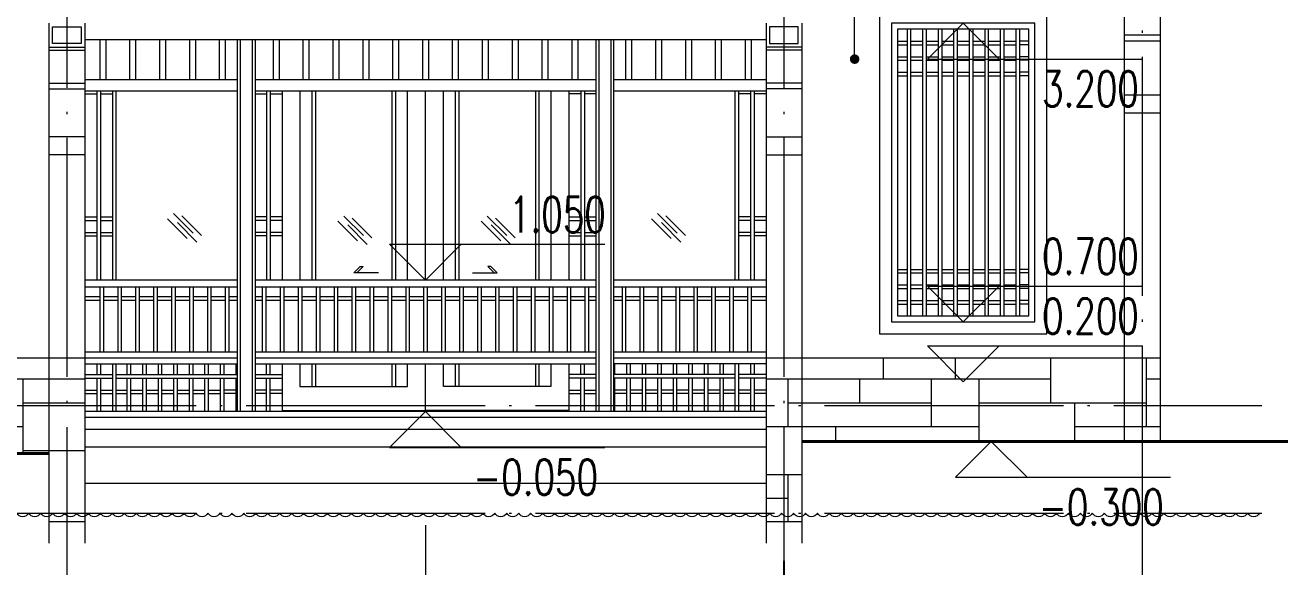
# Model space of a CAD drawing. Extents: x 577108 to 1042908, y 41950 to 81950.
# Drawn here: x 747723 to 758223, y 48945 to 53480 of the extents above; entities that cross this region are included whole.
import ezdxf

# ---------------------------------------------------------------- set-up
doc = ezdxf.new("R2010")
doc.units = 0
doc.header["$LTSCALE"] = 1000
doc.header["$MEASUREMENT"] = 0
doc.linetypes.add('DOTE', pattern=[2.42, 2, -0.2, 0.02, -0.2])
doc.layers.get('0').update_dxf_attribs({"linetype": 'CONTINUOUS', "lineweight": 13})
doc.layers.get('Defpoints').update_dxf_attribs({"linetype": 'CONTINUOUS', "lineweight": 5})
for name, color, linetype, lineweight in [('AXIS', 3, 'CONTINUOUS', 15), ('DIM_ELEV', 3, 'CONTINUOUS', 15), ('DIM_LEAD', 3, 'CONTINUOUS', 15), ('DOOR', 2, 'CONTINUOUS', 5), ('DOTE', 1, 'DOTE', 0), ('LM-1', 7, 'CONTINUOUS', 18), ('LM-2', 8, 'CONTINUOUS', 18), ('LM-L', 7, 'CONTINUOUS', 15), ('LM-S', 8, 'CONTINUOUS', 5), ('PUB_HATCH', 8, 'CONTINUOUS', 5), ('PUB_TEXT', 7, 'CONTINUOUS', 20), ('wall', 2, 'CONTINUOUS', 40), ('WINDOW', 5, 'CONTINUOUS', 15)]:
    doc.layers.add(name, color=color, linetype=linetype, lineweight=lineweight)
doc.styles.add('_TCH_DIM', font='SIMPLEX', dxfattribs={"bigfont": 'GBCBIG'})
doc.styles.add('DIM_FONT', font='SIMPLEX.shx', dxfattribs={"width": 0.8, "bigfont": 'hztxt.shx'})
doc.dimstyles.new('DIMN', dxfattribs={"dimtxt": 300, "dimasz": 100, "dimexe": 250, "dimexo": 300, "dimgap": 150, "dimtad": 1, "dimdec": 0, "dimzin": 0, "dimdsep": 46, "dimtxsty": 'DIM_FONT', "dimblk": 'ARCHTICK', "dimcen": 0.09, "dimclrt": 7, "dimazin": 2, "dimtfac": 1, "dimtdec": 0, "dimtix": 1, "dimtmove": 2, "dimatfit": 3, "dimldrblk": 'ARCHTICK', "dimfxl": 0, "dimtolj": 1, "dimtzin": 0, "dimarcsym": 0})
pattern_1 = [(0, (-460295.2, -410683), (9e-13, 4000), [3000, -1000]), (0, (-460295.2, -410483), (9e-13, 4000), [-1200, 1200, -600, 1000]), (0, (-460295.2, -410283), (9e-13, 4000), [-1800, 2200]), (0, (-460295.2, -410083), (9e-13, 4000), [1800, -2200]), (0, (-460295.2, -409883), (9e-13, 4000), [-800, 3200]), (0, (-460295.2, -409683), (9e-13, 4000), [1400, -1000, 1200, -400]), (0, (-458895.2, -409483), (9e-13, 4000), [3200, -800]), (0, (-460495.2, -409283), (9e-13, 4000), [2200, -1800]), (0, (-461095.2, -409083), (9e-13, 4000), [1800, -2200]), (0, (-460295.2, -408883), (9e-13, 4000), [3200, -800]), (0, (-460295.2, -408683), (9e-13, 4000), [-1600, 1000, -600, 800]), (0, (-458295.2, -408483), (9e-13, 4000), [2400, -1600]), (0, (-459895.2, -408283), (9e-13, 4000), [1600, -800, 600, -1000]), (0, (-459095.2, -408083), (9e-13, 4000), [1600, -600, 1000, -800]), (0, (-457495.2, -407883), (9e-13, 4000), [2400, -1600]), (0, (-459095.2, -407683), (9e-13, 4000), [1600, -2400]), (0, (-458295.2, -407483), (9e-13, 4000), [1800, -2200]), (0, (-458295.2, -407283), (9e-13, 4000), [-1200, 2800]), (0, (-459495.2, -407083), (9e-13, 4000), [1200, -2800]), (0, (-458295.2, -406883), (9e-13, 4000), [2800, -1200]), (90, (-460295.2, -409083), (-4000, 1e-12), [600, -1600, 1400, -400]), (90, (-459895.2, -408883), (-4000, 1e-12), [1000, -600, 400, -2000]), (90, (-459695.2, -409683), (-4000, 1e-12), [400, -3600]), (90, (-459495.2, -410083), (-4000, 1e-12), [400, -2400, 600, -600]), (90, (-459295.2, -409283), (-4000, 1e-12), [400, -3600]), (90, (-459095.2, -410683), (-4000, 1e-12), [600, -1800, 1000, -600]), (90, (-458895.2, -409883), (-4000, 1e-12), [600, -3400]), (90, (-458695.2, -408883), (-4000, 1e-12), [600, -200, 400, -2800]), (90, (-458495.2, -410483), (-4000, 1e-12), [600, -3400]), (90, (-458295.2, -409483), (-4000, 1e-12), [600, -200, 600, -400, 1000, -1200]), (90, (-457895.2, -409483), (-4000, 1e-12), [-2800, 400, -400, 400]), (90, (-457695.2, -408883), (-4000, 1e-12), [400, -3600]), (90, (-457495.2, -410283), (-4000, 1e-12), [400, -1400, 1000, -1200]), (90, (-457295.2, -409683), (-4000, 1e-12), [200, -2600, 600, -600]), (90, (-457095.2, -409483), (-4000, 1e-12), [1000, -1000, 600, -1400]), (90, (-456895.2, -408483), (-4000, 1e-12), [600, -1000, 400, -2000]), (90, (-456695.2, -409883), (-4000, 1e-12), [400, -3600]), (90, (-456495.2, -409483), (-4000, 1e-12), [400, -1200, 600, -1800])]

# ---------------------------------------------------------------- blocks, each defined once
blk = doc.blocks.new('M1')
at = {"layer": 'DOOR', "color": 8}
for p, q in [((-0.15, -0.1), (0.014, 0.064)), ((-0.112, -0.156), (0.052, 0.008)), ((-0.081, -0.081), (0.084, 0.083)), ((-0.03, -0.125), (0.134, 0.039))]:
    blk.add_line(p, q, dxfattribs=at)
blk = doc.blocks.new('_ArchTick')
at = {"color": 0, "linetype": 'ByBlock', "const_width": 0.4}
blk.add_lwpolyline([(-0.5, -0.5), (0.5, 0.5)], dxfattribs=at)
blk = doc.blocks.new('*D43')
at = {"layer": 'AXIS', "color": 0, "lineweight": -2, "transparency": 16777216}
for p, q in [((723573, 48995), (723573, 46245)), ((754073, 48995), (754073, 46245)), ((723573, 46495), (754073, 46495))]:
    blk.add_line(p, q, dxfattribs=at)
at = {"layer": 'Defpoints', "color": 0, "transparency": 16777216}
for p in [(723573, 49295), (754073, 49295), (754073, 46495)]:
    blk.add_point(p, dxfattribs=at)
at = {"layer": 'AXIS', "color": 0, "lineweight": -2, "transparency": 16777216, "xscale": 100, "yscale": 100, "zscale": 100, "rotation": 180}
blk.add_blockref('_ArchTick', (723573, 46495), dxfattribs=at)
at = {"layer": 'AXIS', "color": 0, "lineweight": -2, "transparency": 16777216, "xscale": 100, "yscale": 100, "zscale": 100}
blk.add_blockref('_ArchTick', (754073, 46495), dxfattribs=at)
at = {"layer": 'AXIS', "color": 7, "transparency": 16777216, "insert": (738823, 46795), "char_height": 300, "attachment_point": 5, "style": 'DIM_FONT'}
blk.add_mtext('\\A1;30500', dxfattribs=at)

msp = doc.modelspace()

# ---------------------------------------------------------------- hatches: boundary and pattern name
at = {"layer": 'LM-S'}
h = msp.add_hatch(dxfattribs=at)
h.set_pattern_fill('文化石01', color=256, scale=500, style=0)
h.set_pattern_definition(pattern_1)
h.paths.add_polyline_path([(747923.0894, 49895.1748), (747923.0894, 50695.1748), (745003.7352, 50695.1748), (745003.7352, 50302.4141, -1), (745003.7352, 50262.4141, -1), (745003.7352, 50302.4141), (745003.7352, 50695.1748), (744223.0894, 50695.1748), (744223.0894, 49895.1748)])
h = msp.add_hatch(dxfattribs=at)
h.set_pattern_fill('文化石01', color=256, scale=500, style=0)
h.set_pattern_definition(pattern_1)
h.paths.add_polyline_path([(748223.0894, 50695.1748), (747923.0894, 50695.1748), (747923.0894, 49321.8415), (748223.0894, 49321.8415)])
h = msp.add_hatch(dxfattribs=at)
h.set_pattern_fill('文化石01', color=256, scale=500, style=0)
h.set_pattern_definition(pattern_1)
h.paths.add_polyline_path([(753923.0894, 49321.8415), (754223.0894, 49321.8415), (754223.0894, 50695.1748), (753923.0894, 50695.1748)])
h.paths.add_polyline_path([(756923.0894, 49995.1748), (756923.0894, 50695.1748), (754223.0894, 50695.1748), (754223.0894, 49995.1748)])
h.paths.add_polyline_path([(756923.0894, 49995.1748), (757223.0894, 49995.1748), (757223.0894, 50695.1748), (756923.0894, 50695.1748)])

# ---------------------------------------------------------------- linework, layer by layer
for p, q in [((747923.0894, 53495.1748), (747923.0894, 49145.1748)), ((748223.0894, 53495.1748), (748223.0894, 49145.1748)), ((753923.0894, 53495.1748), (753923.0894, 49145.1748)), ((754223.0894, 53495.1748), (754223.0894, 49145.1748)), ((753923.0894, 53357.8721), (748223.0894, 53357.8721)), ((749498.0894, 53357.8721), (749498.0894, 50245.1748)), ((749523.0894, 53357.8721), (749523.0894, 50245.1748)), ((749623.0894, 53357.8721), (749623.0894, 50245.1748)), ((749648.0894, 53357.8721), (749648.0894, 50245.1748)), ((752498.0894, 53357.8721), (752498.0894, 50245.1748)), ((752523.0894, 53357.8721), (752523.0894, 50245.1748)), ((752623.0894, 53357.8721), (752623.0894, 50245.1748)), ((752648.0894, 53357.8721), (752648.0894, 50245.1748)), ((748223.0894, 50745.1748), (749498.0894, 50745.1748)), ((749648.0894, 50745.1748), (752498.0894, 50745.1748)), ((752648.0894, 50745.1748), (753923.0894, 50745.1748)), ((743923.0894, 50695.1748), (748223.0894, 50695.1748)), ((748223.0894, 50695.1748), (749498.0894, 50695.1748)), ((748223.0894, 50645.1748), (749498.0894, 50645.1748)), ((749648.0894, 50695.1748), (752498.0894, 50695.1748)), ((749648.0894, 50645.1748), (752498.0894, 50645.1748)), ((752648.0894, 50695.1748), (753923.0894, 50695.1748)), ((753923.0894, 50645.1748), (752648.0894, 50645.1748)), ((753923.0894, 50695.1748), (757223.0894, 50695.1748)), ((753923.0894, 50245.1748), (748223.0894, 50245.1748)), ((753923.0894, 50195.1748), (748223.0894, 50195.1748)), ((748223.0894, 49645.1748), (753923.0894, 49645.1748))]:
    msp.add_line(p, q)
at = {"color": 1}
for points in [[(750679.1894, 51407.4742), (750473.0894, 51407.4742), (750526.1224, 51460.5072), (750551.1224, 51460.5072), (750498.0894, 51407.4742)], [(751466.9893, 51407.4742), (751673.0894, 51407.4742), (751620.0563, 51460.5072), (751595.0563, 51460.5072), (751648.0894, 51407.4742)]]:
    msp.add_lwpolyline(points, dxfattribs=at)
for points in [[(753923.0894, 50095.1748), (748223.0894, 50095.1748)], [(748223.0894, 49950.1748), (753923.0894, 49950.1748)]]:
    msp.add_lwpolyline(points)
at = {"layer": 'AXIS'}
for p, q in [((751073.0894, 49295.1748), (751073.0894, 45795.1748)), ((754073.0894, 49295.1748), (754073.0894, 45795.1748))]:
    msp.add_line(p, q, dxfattribs=at)
at = {"layer": 'DIM_ELEV'}
for p, q in [((755573.0894, 53495.1748), (755273.0894, 53195.1748)), ((755573.0894, 53495.1748), (755873.0894, 53195.1748)), ((755273.0894, 53195.1748), (757073.0894, 53195.1748)), ((751073.0894, 51345.1748), (750773.0894, 51645.1748)), ((750773.0894, 51645.1748), (752573.0894, 51645.1748)), ((751073.0894, 51345.1748), (751373.0894, 51645.1748)), ((755573.0894, 50995.1748), (755273.0894, 51295.1748)), ((755273.0894, 51295.1748), (757073.0894, 51295.1748)), ((755573.0894, 50995.1748), (755873.0894, 51295.1748)), ((755573.0894, 50495.1748), (755273.0894, 50795.1748)), ((755273.0894, 50795.1748), (757073.0894, 50795.1748)), ((755573.0894, 50495.1748), (755873.0894, 50795.1748)), ((751073.0894, 50245.1748), (750773.0894, 49945.1748)), ((751073.0894, 50245.1748), (751373.0894, 49945.1748)), ((755807.2425, 49995.1748), (755507.2425, 49695.1748)), ((755807.2425, 49995.1748), (756107.2425, 49695.1748)), ((750773.0894, 49945.1748), (752573.0894, 49945.1748)), ((755507.2425, 49695.1748), (757307.2425, 49695.1748))]:
    msp.add_line(p, q, dxfattribs=at)
at = {"layer": 'DIM_LEAD'}
msp.add_line((754664.6851, 53195.028), (754664.6851, 59563.0589), dxfattribs=at)
at = {"layer": 'DIM_LEAD', "const_width": 40}
msp.add_lwpolyline([(754664.6851, 53175.028, 1), (754664.6851, 53215.028, 1)], format="xyb", close=True, dxfattribs=at)
at = {"layer": 'DOTE'}
for p, q in [((748073.0894, 59795.1748), (748073.0894, 48795.1748)), ((754073.0894, 59795.1748), (754073.0894, 48795.1748)), ((757073.0894, 48795.1748), (757073.0894, 59795.1748)), ((722953.4475, 50295.1748), (758073.0894, 50295.1748)), ((722953.4475, 49395.1748), (758073.0894, 49395.1748))]:
    msp.add_line(p, q, dxfattribs=at)
at = {"layer": 'LM-1'}
for p, q in [((748223.0894, 49321.8415), (747923.0894, 49321.8415)), ((754223.0894, 49321.8415), (753923.0894, 49321.8415))]:
    msp.add_line(p, q, dxfattribs=at)
for points in [[(756273.0894, 53595.1748), (754873.0894, 53595.1748), (754873.0894, 50895.1748), (756273.0894, 50895.1748)], [(756173.0894, 53495.1748), (754973.0894, 53495.1748), (754973.0894, 50995.1748), (756173.0894, 50995.1748)], [(756123.0894, 53445.1748), (755023.0894, 53445.1748), (755023.0894, 51045.1748), (756123.0894, 51045.1748)]]:
    msp.add_lwpolyline(points, close=True, dxfattribs=at)
at = {"layer": 'LM-2', "color": 8}
for p, q in [((755103.0894, 53445.1748), (755103.0894, 51045.1748)), ((755133.0894, 53445.1748), (755133.0894, 51045.1748)), ((755233.0894, 53445.1748), (755233.0894, 51045.1748)), ((755263.0894, 53445.1748), (755263.0894, 51045.1748)), ((755363.0894, 53445.1748), (755363.0894, 51045.1748)), ((755393.0894, 53445.1748), (755393.0894, 51045.1748)), ((755493.0894, 53445.1748), (755493.0894, 51045.1748)), ((755523.0894, 53445.1748), (755523.0894, 51045.1748)), ((755623.0894, 53445.1748), (755623.0894, 51045.1748)), ((755653.0894, 53445.1748), (755653.0894, 51045.1748)), ((755753.0894, 53445.1748), (755753.0894, 51045.1748)), ((755783.0894, 53445.1748), (755783.0894, 51045.1748)), ((755883.0894, 53445.1748), (755883.0894, 51045.1748)), ((755913.0894, 53445.1748), (755913.0894, 51045.1748)), ((756013.0894, 53445.1748), (756013.0894, 51045.1748)), ((756043.0894, 53445.1748), (756043.0894, 51045.1748)), ((755023.0894, 53345.1748), (755103.0894, 53345.1748)), ((755133.0894, 53345.1748), (755233.0894, 53345.1748)), ((755263.0894, 53345.1748), (755363.0894, 53345.1748)), ((755393.0894, 53345.1748), (755493.0894, 53345.1748)), ((755523.0894, 53345.1748), (755623.0894, 53345.1748)), ((755653.0894, 53345.1748), (755753.0894, 53345.1748)), ((755783.0894, 53345.1748), (755883.0894, 53345.1748)), ((755913.0894, 53345.1748), (756013.0894, 53345.1748)), ((756123.0894, 53345.1748), (756043.0894, 53345.1748)), ((755023.0894, 53315.1748), (755103.0894, 53315.1748)), ((755133.0894, 53315.1748), (755233.0894, 53315.1748)), ((755263.0894, 53315.1748), (755363.0894, 53315.1748)), ((755393.0894, 53315.1748), (755493.0894, 53315.1748)), ((755523.0894, 53315.1748), (755623.0894, 53315.1748)), ((755653.0894, 53315.1748), (755753.0894, 53315.1748)), ((755783.0894, 53315.1748), (755883.0894, 53315.1748)), ((755913.0894, 53315.1748), (756013.0894, 53315.1748)), ((756123.0894, 53315.1748), (756043.0894, 53315.1748)), ((755023.0894, 53215.1748), (755103.0894, 53215.1748)), ((755023.0894, 53185.1748), (755103.0894, 53185.1748)), ((755133.0894, 53215.1748), (755233.0894, 53215.1748)), ((755133.0894, 53185.1748), (755233.0894, 53185.1748)), ((755263.0894, 53215.1748), (755363.0894, 53215.1748)), ((755263.0894, 53185.1748), (755363.0894, 53185.1748)), ((755393.0894, 53215.1748), (755493.0894, 53215.1748)), ((755393.0894, 53185.1748), (755493.0894, 53185.1748)), ((755523.0894, 53215.1748), (755623.0894, 53215.1748)), ((755523.0894, 53185.1748), (755623.0894, 53185.1748)), ((755653.0894, 53215.1748), (755753.0894, 53215.1748)), ((755653.0894, 53185.1748), (755753.0894, 53185.1748)), ((755783.0894, 53215.1748), (755883.0894, 53215.1748)), ((755783.0894, 53185.1748), (755883.0894, 53185.1748)), ((755913.0894, 53215.1748), (756013.0894, 53215.1748)), ((755913.0894, 53185.1748), (756013.0894, 53185.1748)), ((756123.0894, 53215.1748), (756043.0894, 53215.1748)), ((756123.0894, 53185.1748), (756043.0894, 53185.1748)), ((755023.0894, 53085.1748), (755103.0894, 53085.1748)), ((755023.0894, 53055.1748), (755103.0894, 53055.1748)), ((755133.0894, 53085.1748), (755233.0894, 53085.1748)), ((755133.0894, 53055.1748), (755233.0894, 53055.1748)), ((755263.0894, 53085.1748), (755363.0894, 53085.1748)), ((755263.0894, 53055.1748), (755363.0894, 53055.1748)), ((755393.0894, 53085.1748), (755493.0894, 53085.1748)), ((755393.0894, 53055.1748), (755493.0894, 53055.1748)), ((755523.0894, 53085.1748), (755623.0894, 53085.1748)), ((755523.0894, 53055.1748), (755623.0894, 53055.1748)), ((755653.0894, 53085.1748), (755753.0894, 53085.1748)), ((755653.0894, 53055.1748), (755753.0894, 53055.1748)), ((755783.0894, 53085.1748), (755883.0894, 53085.1748)), ((755783.0894, 53055.1748), (755883.0894, 53055.1748)), ((755913.0894, 53085.1748), (756013.0894, 53085.1748)), ((755913.0894, 53055.1748), (756013.0894, 53055.1748)), ((756123.0894, 53085.1748), (756043.0894, 53085.1748)), ((756123.0894, 53055.1748), (756043.0894, 53055.1748)), ((755023.0894, 51435.1748), (755103.0894, 51435.1748)), ((755023.0894, 51405.1748), (755103.0894, 51405.1748)), ((755133.0894, 51435.1748), (755233.0894, 51435.1748)), ((755133.0894, 51405.1748), (755233.0894, 51405.1748)), ((755263.0894, 51435.1748), (755363.0894, 51435.1748)), ((755263.0894, 51405.1748), (755363.0894, 51405.1748)), ((755393.0894, 51435.1748), (755493.0894, 51435.1748)), ((755393.0894, 51405.1748), (755493.0894, 51405.1748)), ((755523.0894, 51435.1748), (755623.0894, 51435.1748)), ((755523.0894, 51405.1748), (755623.0894, 51405.1748)), ((755653.0894, 51435.1748), (755753.0894, 51435.1748)), ((755653.0894, 51405.1748), (755753.0894, 51405.1748)), ((755783.0894, 51435.1748), (755883.0894, 51435.1748)), ((755783.0894, 51405.1748), (755883.0894, 51405.1748)), ((755913.0894, 51435.1748), (756013.0894, 51435.1748)), ((755913.0894, 51405.1748), (756013.0894, 51405.1748)), ((756123.0894, 51435.1748), (756043.0894, 51435.1748)), ((756123.0894, 51405.1748), (756043.0894, 51405.1748)), ((755023.0894, 51305.1748), (755103.0894, 51305.1748)), ((755023.0894, 51275.1748), (755103.0894, 51275.1748)), ((755133.0894, 51305.1748), (755233.0894, 51305.1748)), ((755133.0894, 51275.1748), (755233.0894, 51275.1748)), ((755263.0894, 51305.1748), (755363.0894, 51305.1748)), ((755263.0894, 51275.1748), (755363.0894, 51275.1748)), ((755393.0894, 51305.1748), (755493.0894, 51305.1748)), ((755393.0894, 51275.1748), (755493.0894, 51275.1748)), ((755523.0894, 51305.1748), (755623.0894, 51305.1748)), ((755523.0894, 51275.1748), (755623.0894, 51275.1748)), ((755653.0894, 51305.1748), (755753.0894, 51305.1748)), ((755653.0894, 51275.1748), (755753.0894, 51275.1748)), ((755783.0894, 51305.1748), (755883.0894, 51305.1748)), ((755783.0894, 51275.1748), (755883.0894, 51275.1748)), ((755913.0894, 51305.1748), (756013.0894, 51305.1748)), ((755913.0894, 51275.1748), (756013.0894, 51275.1748)), ((756123.0894, 51305.1748), (756043.0894, 51305.1748)), ((756123.0894, 51275.1748), (756043.0894, 51275.1748)), ((755023.0894, 51175.1748), (755103.0894, 51175.1748)), ((755023.0894, 51145.1748), (755103.0894, 51145.1748)), ((755133.0894, 51175.1748), (755233.0894, 51175.1748)), ((755133.0894, 51145.1748), (755233.0894, 51145.1748)), ((755263.0894, 51175.1748), (755363.0894, 51175.1748)), ((755263.0894, 51145.1748), (755363.0894, 51145.1748)), ((755393.0894, 51175.1748), (755493.0894, 51175.1748)), ((755393.0894, 51145.1748), (755493.0894, 51145.1748)), ((755523.0894, 51175.1748), (755623.0894, 51175.1748)), ((755523.0894, 51145.1748), (755623.0894, 51145.1748)), ((755653.0894, 51175.1748), (755753.0894, 51175.1748)), ((755653.0894, 51145.1748), (755753.0894, 51145.1748)), ((755783.0894, 51175.1748), (755883.0894, 51175.1748)), ((755783.0894, 51145.1748), (755883.0894, 51145.1748)), ((755913.0894, 51175.1748), (756013.0894, 51175.1748)), ((755913.0894, 51145.1748), (756013.0894, 51145.1748)), ((756123.0894, 51175.1748), (756043.0894, 51175.1748)), ((756123.0894, 51145.1748), (756043.0894, 51145.1748))]:
    msp.add_line(p, q, dxfattribs=at)
at = {"layer": 'LM-L'}
for p, q in [((756923.0894, 49995.1748), (756923.0894, 53895.1748)), ((757223.0894, 49995.1748), (757223.0894, 53895.1748)), ((747923.0894, 53295.1748), (748223.0894, 53295.1748)), ((754223.0894, 53295.1748), (753923.0894, 53295.1748))]:
    msp.add_line(p, q, dxfattribs=at)
at = {"layer": 'LM-S'}
for p, q in [((757223.0894, 53395.1748), (756923.0894, 53395.1748)), ((757223.0894, 53345.1748), (756923.0894, 53345.1748)), ((747923.0894, 53270.1748), (748223.0894, 53270.1748)), ((754223.0894, 53270.1748), (753923.0894, 53270.1748)), ((747923.0894, 52995.1748), (748223.0894, 52995.1748)), ((747923.0894, 52945.1748), (748223.0894, 52945.1748)), ((754223.0894, 52995.1748), (753923.0894, 52995.1748)), ((754223.0894, 52945.1748), (753923.0894, 52945.1748)), ((756923.0894, 52895.1748), (757223.0894, 52895.1748)), ((756923.0894, 52745.1748), (757223.0894, 52745.1748)), ((748223.0894, 52545.1748), (747923.0894, 52545.1748)), ((753923.0894, 52545.1748), (754223.0894, 52545.1748)), ((748223.0894, 52395.1748), (747923.0894, 52395.1748)), ((753923.0894, 52395.1748), (754223.0894, 52395.1748))]:
    msp.add_line(p, q, dxfattribs=at)
for points in [[(747953.0894, 53464.5911), (748193.0894, 53464.5911), (748193.0894, 53324.5911), (747953.0894, 53324.5911)], [(754193.0894, 53464.5911), (753953.0894, 53464.5911), (753953.0894, 53324.5911), (754193.0894, 53324.5911)]]:
    msp.add_lwpolyline(points, close=True, dxfattribs=at)
at = {"layer": 'PUB_HATCH', "color": 8}
for p, q in [((748348.0894, 53357.8721), (748348.0894, 53025.1493)), ((748398.0894, 53357.8721), (748398.0894, 53025.1493)), ((748598.0894, 53357.8721), (748598.0894, 53025.1493)), ((748648.0894, 53357.8721), (748648.0894, 53025.1493)), ((748848.0894, 53357.8721), (748848.0894, 53025.1493)), ((748898.0894, 53357.8721), (748898.0894, 53025.1493)), ((749098.0894, 53357.8721), (749098.0894, 53025.1493)), ((749148.0894, 53357.8721), (749148.0894, 53025.1493)), ((749348.0894, 53357.8721), (749348.0894, 53025.1493)), ((749398.0894, 53357.8721), (749398.0894, 53025.1493)), ((749798.0894, 53357.8721), (749798.0894, 53025.1493)), ((749848.0894, 53357.8721), (749848.0894, 53025.1493)), ((750048.0894, 53357.8721), (750048.0894, 53025.1493)), ((750098.0894, 53357.8721), (750098.0894, 53025.1493)), ((750298.0894, 53357.8721), (750298.0894, 53025.1493)), ((750348.0894, 53357.8721), (750348.0894, 53025.1493)), ((750548.0894, 53357.8721), (750548.0894, 53025.1493)), ((750598.0894, 53357.8721), (750598.0894, 53025.1493)), ((750798.0894, 53357.8721), (750798.0894, 53025.1493)), ((750848.0894, 53357.8721), (750848.0894, 53025.1493)), ((751048.0894, 53357.8721), (751048.0894, 53025.1493)), ((751098.0894, 53357.8721), (751098.0894, 53025.1493)), ((751298.0894, 53357.8721), (751298.0894, 53025.1493)), ((751348.0894, 53357.8721), (751348.0894, 53025.1493)), ((751548.0894, 53357.8721), (751548.0894, 53025.1493)), ((751598.0894, 53357.8721), (751598.0894, 53025.1493)), ((751798.0894, 53357.8721), (751798.0894, 53025.1493)), ((751848.0894, 53357.8721), (751848.0894, 53025.1493)), ((752048.0894, 53357.8721), (752048.0894, 53025.1493)), ((752098.0894, 53357.8721), (752098.0894, 53025.1493)), ((752298.0894, 53357.8721), (752298.0894, 53025.1493)), ((752348.0894, 53357.8721), (752348.0894, 53025.1493)), ((752748.0894, 53357.8721), (752748.0894, 53025.1493)), ((752798.0894, 53357.8721), (752798.0894, 53025.1493)), ((752998.0894, 53357.8721), (752998.0894, 53025.1493)), ((753048.0894, 53357.8721), (753048.0894, 53025.1493)), ((753248.0894, 53357.8721), (753248.0894, 53025.1493)), ((753298.0894, 53357.8721), (753298.0894, 53025.1493)), ((753498.0894, 53357.8721), (753498.0894, 53025.1493)), ((753548.0894, 53357.8721), (753548.0894, 53025.1493)), ((753748.0894, 53357.8721), (753748.0894, 53025.1493)), ((753798.0894, 53357.8721), (753798.0894, 53025.1493)), ((748223.0894, 53025.1493), (749498.0894, 53025.1493)), ((749648.0894, 53025.1493), (752498.0894, 53025.1493)), ((752648.0894, 53025.1493), (753923.0894, 53025.1493)), ((748223.0894, 52928.5568), (749498.0894, 52928.5568)), ((748323.0894, 52928.5568), (748323.0894, 51345.1748)), ((748353.0894, 52928.5568), (748353.0894, 51345.1748)), ((748453.0894, 52928.5568), (748453.0894, 51345.1748)), ((748483.0894, 52928.5568), (748483.0894, 51345.1748)), ((749648.0894, 52928.5568), (752498.0894, 52928.5568)), ((749743.0894, 52928.5568), (749743.0894, 51345.1748)), ((749773.0894, 52928.5568), (749773.0894, 51345.1748)), ((750123.0894, 52928.5568), (750123.0894, 51345.1748)), ((750153.0894, 52928.5568), (750153.0894, 51345.1748)), ((750793.0894, 52928.5568), (750793.0894, 51345.1748)), ((750823.0894, 52928.5568), (750823.0894, 51345.1748)), ((751323.0894, 52928.5568), (751323.0894, 51345.1748)), ((751353.0894, 52928.5568), (751353.0894, 51345.1748)), ((751993.0894, 52928.5568), (751993.0894, 51345.1748)), ((752023.0894, 52928.5568), (752023.0894, 51345.1748)), ((752373.0894, 52928.5568), (752373.0894, 51345.1748)), ((752403.0894, 52928.5568), (752403.0894, 51345.1748)), ((752648.0894, 52928.5568), (753923.0894, 52928.5568)), ((753663.0894, 52928.5568), (753663.0894, 51345.1748)), ((753693.0894, 52928.5568), (753693.0894, 51345.1748)), ((753793.0894, 52928.5568), (753793.0894, 51345.1748)), ((753823.0894, 52928.5568), (753823.0894, 51345.1748)), ((748223.0894, 52905.1748), (748323.0894, 52905.1748)), ((748353.0894, 52905.1748), (748453.0894, 52905.1748)), ((749648.0894, 52905.1748), (749743.0894, 52905.1748)), ((749773.0894, 52905.1748), (749873.0894, 52905.1748)), ((752373.0894, 52905.1748), (752273.0894, 52905.1748)), ((752498.0894, 52905.1748), (752403.0894, 52905.1748)), ((753793.0894, 52905.1748), (753693.0894, 52905.1748)), ((753923.0894, 52905.1748), (753823.0894, 52905.1748)), ((748223.0894, 51875.1748), (748323.0894, 51875.1748)), ((748353.0894, 51875.1748), (748453.0894, 51875.1748)), ((749743.0894, 51875.1748), (749648.0894, 51875.1748)), ((749873.0894, 51875.1748), (749773.0894, 51875.1748)), ((752273.0894, 51875.1748), (752373.0894, 51875.1748)), ((752403.0894, 51875.1748), (752498.0894, 51875.1748)), ((753793.0894, 51875.1748), (753693.0894, 51875.1748)), ((753923.0894, 51875.1748), (753823.0894, 51875.1748)), ((748223.0894, 51845.1748), (748323.0894, 51845.1748)), ((748353.0894, 51845.1748), (748453.0894, 51845.1748)), ((749743.0894, 51845.1748), (749648.0894, 51845.1748)), ((749873.0894, 51845.1748), (749773.0894, 51845.1748)), ((752273.0894, 51845.1748), (752373.0894, 51845.1748)), ((752403.0894, 51845.1748), (752498.0894, 51845.1748)), ((753793.0894, 51845.1748), (753693.0894, 51845.1748)), ((753923.0894, 51845.1748), (753823.0894, 51845.1748)), ((748223.0894, 51745.1748), (748323.0894, 51745.1748)), ((748223.0894, 51715.1748), (748323.0894, 51715.1748)), ((748353.0894, 51745.1748), (748453.0894, 51745.1748)), ((748353.0894, 51715.1748), (748453.0894, 51715.1748)), ((749743.0894, 51745.1748), (749648.0894, 51745.1748)), ((749743.0894, 51715.1748), (749648.0894, 51715.1748)), ((749873.0894, 51745.1748), (749773.0894, 51745.1748)), ((749873.0894, 51715.1748), (749773.0894, 51715.1748)), ((752273.0894, 51745.1748), (752373.0894, 51745.1748)), ((752273.0894, 51715.1748), (752373.0894, 51715.1748)), ((752403.0894, 51745.1748), (752498.0894, 51745.1748)), ((752403.0894, 51715.1748), (752498.0894, 51715.1748)), ((753793.0894, 51745.1748), (753693.0894, 51745.1748)), ((753793.0894, 51715.1748), (753693.0894, 51715.1748)), ((753923.0894, 51745.1748), (753823.0894, 51745.1748)), ((753923.0894, 51715.1748), (753823.0894, 51715.1748)), ((749498.0894, 51345.1748), (748223.0894, 51345.1748)), ((752498.0894, 51345.1748), (749648.0894, 51345.1748)), ((753923.0894, 51345.1748), (752648.0894, 51345.1748)), ((749498.0894, 51285.1748), (748223.0894, 51285.1748)), ((748348.0894, 51285.1748), (748348.0894, 50745.1748)), ((748378.0894, 51285.1748), (748378.0894, 50745.1748)), ((748498.0894, 51285.1748), (748498.0894, 50745.1748)), ((748528.0894, 51285.1748), (748528.0894, 50745.1748)), ((748648.0894, 51285.1748), (748648.0894, 50745.1748)), ((748678.0894, 51285.1748), (748678.0894, 50745.1748)), ((748798.0894, 51285.1748), (748798.0894, 50745.1748)), ((748828.0894, 51285.1748), (748828.0894, 50745.1748)), ((748948.0894, 51285.1748), (748948.0894, 50745.1748)), ((748978.0894, 51285.1748), (748978.0894, 50745.1748)), ((749098.0894, 51285.1748), (749098.0894, 50745.1748)), ((749128.0894, 51285.1748), (749128.0894, 50745.1748)), ((749248.0894, 51285.1748), (749248.0894, 50745.1748)), ((749278.0894, 51285.1748), (749278.0894, 50745.1748)), ((749398.0894, 51285.1748), (749398.0894, 50745.1748)), ((749428.0894, 51285.1748), (749428.0894, 50745.1748)), ((752498.0894, 51285.1748), (749648.0894, 51285.1748)), ((749708.0894, 51285.1748), (749708.0894, 50745.1748)), ((749738.0894, 51285.1748), (749738.0894, 50745.1748)), ((749858.0894, 51285.1748), (749858.0894, 50745.1748)), ((749888.0894, 51285.1748), (749888.0894, 50745.1748)), ((750008.0894, 51285.1748), (750008.0894, 50745.1748)), ((750038.0894, 51285.1748), (750038.0894, 50745.1748)), ((750158.0894, 51285.1748), (750158.0894, 50745.1748)), ((750188.0894, 51285.1748), (750188.0894, 50745.1748)), ((750308.0894, 51285.1748), (750308.0894, 50745.1748)), ((750338.0894, 51285.1748), (750338.0894, 50745.1748)), ((750458.0894, 51285.1748), (750458.0894, 50745.1748)), ((750488.0894, 51285.1748), (750488.0894, 50745.1748)), ((750608.0894, 51285.1748), (750608.0894, 50745.1748)), ((750638.0894, 51285.1748), (750638.0894, 50745.1748)), ((750758.0894, 51285.1748), (750758.0894, 50745.1748)), ((750788.0894, 51285.1748), (750788.0894, 50745.1748)), ((750908.0894, 51285.1748), (750908.0894, 50745.1748)), ((750938.0894, 51285.1748), (750938.0894, 50745.1748)), ((751058.0894, 51285.1748), (751058.0894, 50745.1748)), ((751088.0894, 51285.1748), (751088.0894, 50745.1748)), ((751208.0894, 51285.1748), (751208.0894, 50745.1748)), ((751238.0894, 51285.1748), (751238.0894, 50745.1748)), ((751358.0894, 51285.1748), (751358.0894, 50745.1748)), ((751388.0894, 51285.1748), (751388.0894, 50745.1748)), ((751508.0894, 51285.1748), (751508.0894, 50745.1748)), ((751538.0894, 51285.1748), (751538.0894, 50745.1748)), ((751658.0894, 51285.1748), (751658.0894, 50745.1748)), ((751688.0894, 51285.1748), (751688.0894, 50745.1748)), ((751808.0894, 51285.1748), (751808.0894, 50745.1748)), ((751838.0894, 51285.1748), (751838.0894, 50745.1748)), ((751958.0894, 51285.1748), (751958.0894, 50745.1748)), ((751988.0894, 51285.1748), (751988.0894, 50745.1748)), ((752108.0894, 51285.1748), (752108.0894, 50745.1748)), ((752138.0894, 51285.1748), (752138.0894, 50745.1748)), ((752258.0894, 51285.1748), (752258.0894, 50745.1748)), ((752288.0894, 51285.1748), (752288.0894, 50745.1748)), ((752408.0894, 51285.1748), (752408.0894, 50745.1748)), ((752438.0894, 51285.1748), (752438.0894, 50745.1748)), ((753923.0894, 51285.1748), (752648.0894, 51285.1748)), ((752718.0894, 51285.1748), (752718.0894, 50745.1748)), ((752748.0894, 51285.1748), (752748.0894, 50745.1748)), ((752868.0894, 51285.1748), (752868.0894, 50745.1748)), ((752898.0894, 51285.1748), (752898.0894, 50745.1748)), ((753018.0894, 51285.1748), (753018.0894, 50745.1748)), ((753048.0894, 51285.1748), (753048.0894, 50745.1748)), ((753168.0894, 51285.1748), (753168.0894, 50745.1748)), ((753198.0894, 51285.1748), (753198.0894, 50745.1748)), ((753318.0894, 51285.1748), (753318.0894, 50745.1748)), ((753348.0894, 51285.1748), (753348.0894, 50745.1748)), ((753468.0894, 51285.1748), (753468.0894, 50745.1748)), ((753498.0894, 51285.1748), (753498.0894, 50745.1748)), ((753618.0894, 51285.1748), (753618.0894, 50745.1748)), ((753648.0894, 51285.1748), (753648.0894, 50745.1748)), ((753768.0894, 51285.1748), (753768.0894, 50745.1748)), ((753798.0894, 51285.1748), (753798.0894, 50745.1748)), ((748348.0894, 51205.1748), (748223.0894, 51205.1748)), ((748348.0894, 51175.1748), (748223.0894, 51175.1748)), ((748498.0894, 51205.1748), (748378.0894, 51205.1748)), ((748498.0894, 51175.1748), (748378.0894, 51175.1748)), ((748648.0894, 51205.1748), (748528.0894, 51205.1748)), ((748648.0894, 51175.1748), (748528.0894, 51175.1748)), ((748798.0894, 51205.1748), (748678.0894, 51205.1748)), ((748798.0894, 51175.1748), (748678.0894, 51175.1748)), ((748948.0894, 51205.1748), (748828.0894, 51205.1748)), ((748948.0894, 51175.1748), (748828.0894, 51175.1748)), ((749098.0894, 51205.1748), (748978.0894, 51205.1748)), ((749098.0894, 51175.1748), (748978.0894, 51175.1748)), ((749248.0894, 51205.1748), (749128.0894, 51205.1748)), ((749248.0894, 51175.1748), (749128.0894, 51175.1748)), ((749398.0894, 51205.1748), (749278.0894, 51205.1748)), ((749398.0894, 51175.1748), (749278.0894, 51175.1748)), ((749498.0894, 51205.1748), (749428.0894, 51205.1748)), ((749498.0894, 51175.1748), (749428.0894, 51175.1748)), ((749708.0894, 51205.1748), (749648.0894, 51205.1748)), ((749708.0894, 51175.1748), (749648.0894, 51175.1748)), ((749858.0894, 51205.1748), (749738.0894, 51205.1748)), ((749858.0894, 51175.1748), (749738.0894, 51175.1748)), ((750008.0894, 51205.1748), (749888.0894, 51205.1748)), ((750008.0894, 51175.1748), (749888.0894, 51175.1748)), ((750158.0894, 51205.1748), (750038.0894, 51205.1748)), ((750158.0894, 51175.1748), (750038.0894, 51175.1748)), ((750308.0894, 51205.1748), (750188.0894, 51205.1748)), ((750308.0894, 51175.1748), (750188.0894, 51175.1748)), ((750458.0894, 51205.1748), (750338.0894, 51205.1748)), ((750458.0894, 51175.1748), (750338.0894, 51175.1748)), ((750608.0894, 51205.1748), (750488.0894, 51205.1748)), ((750608.0894, 51175.1748), (750488.0894, 51175.1748)), ((750758.0894, 51205.1748), (750638.0894, 51205.1748)), ((750758.0894, 51175.1748), (750638.0894, 51175.1748)), ((750908.0894, 51205.1748), (750788.0894, 51205.1748)), ((750908.0894, 51175.1748), (750788.0894, 51175.1748)), ((751058.0894, 51205.1748), (750938.0894, 51205.1748)), ((751058.0894, 51175.1748), (750938.0894, 51175.1748)), ((751208.0894, 51205.1748), (751088.0894, 51205.1748)), ((751208.0894, 51175.1748), (751088.0894, 51175.1748)), ((751358.0894, 51205.1748), (751238.0894, 51205.1748)), ((751358.0894, 51175.1748), (751238.0894, 51175.1748)), ((751508.0894, 51205.1748), (751388.0894, 51205.1748)), ((751508.0894, 51175.1748), (751388.0894, 51175.1748)), ((751658.0894, 51205.1748), (751538.0894, 51205.1748)), ((751658.0894, 51175.1748), (751538.0894, 51175.1748)), ((751808.0894, 51205.1748), (751688.0894, 51205.1748)), ((751808.0894, 51175.1748), (751688.0894, 51175.1748)), ((751958.0894, 51205.1748), (751838.0894, 51205.1748)), ((751958.0894, 51175.1748), (751838.0894, 51175.1748)), ((752108.0894, 51205.1748), (751988.0894, 51205.1748)), ((752108.0894, 51175.1748), (751988.0894, 51175.1748)), ((752258.0894, 51205.1748), (752138.0894, 51205.1748)), ((752258.0894, 51175.1748), (752138.0894, 51175.1748)), ((752408.0894, 51205.1748), (752288.0894, 51205.1748)), ((752408.0894, 51175.1748), (752288.0894, 51175.1748)), ((752498.0894, 51205.1748), (752438.0894, 51205.1748)), ((752498.0894, 51175.1748), (752438.0894, 51175.1748)), ((752718.0894, 51205.1748), (752648.0894, 51205.1748)), ((752718.0894, 51175.1748), (752648.0894, 51175.1748)), ((752868.0894, 51205.1748), (752748.0894, 51205.1748)), ((752868.0894, 51175.1748), (752748.0894, 51175.1748)), ((753018.0894, 51205.1748), (752898.0894, 51205.1748)), ((753018.0894, 51175.1748), (752898.0894, 51175.1748)), ((753168.0894, 51205.1748), (753048.0894, 51205.1748)), ((753168.0894, 51175.1748), (753048.0894, 51175.1748)), ((753318.0894, 51205.1748), (753198.0894, 51205.1748)), ((753318.0894, 51175.1748), (753198.0894, 51175.1748)), ((753468.0894, 51205.1748), (753348.0894, 51205.1748)), ((753468.0894, 51175.1748), (753348.0894, 51175.1748)), ((753618.0894, 51205.1748), (753498.0894, 51205.1748)), ((753618.0894, 51175.1748), (753498.0894, 51175.1748)), ((753768.0894, 51205.1748), (753648.0894, 51205.1748)), ((753768.0894, 51175.1748), (753648.0894, 51175.1748)), ((753923.0894, 51205.1748), (753798.0894, 51205.1748)), ((753923.0894, 51175.1748), (753798.0894, 51175.1748)), ((748323.0894, 50645.1748), (748323.0894, 50555.1748)), ((748353.0894, 50645.1748), (748353.0894, 50555.1748)), ((748453.0894, 50645.1748), (748453.0894, 50245.1748)), ((748483.0894, 50645.1748), (748483.0894, 50245.1748)), ((748578.0894, 50555.1748), (748578.0894, 50645.1748)), ((748608.0894, 50555.1748), (748608.0894, 50645.1748)), ((748708.0894, 50555.1748), (748708.0894, 50645.1748)), ((748738.0894, 50555.1748), (748738.0894, 50645.1748)), ((748838.0894, 50555.1748), (748838.0894, 50645.1748)), ((748868.0894, 50555.1748), (748868.0894, 50645.1748)), ((748968.0894, 50555.1748), (748968.0894, 50645.1748)), ((748998.0894, 50555.1748), (748998.0894, 50645.1748)), ((749098.0894, 50555.1748), (749098.0894, 50645.1748)), ((749128.0894, 50555.1748), (749128.0894, 50645.1748)), ((749228.0894, 50555.1748), (749228.0894, 50645.1748)), ((749258.0894, 50555.1748), (749258.0894, 50645.1748)), ((749358.0894, 50555.1748), (749358.0894, 50645.1748)), ((749388.0894, 50555.1748), (749388.0894, 50645.1748)), ((749488.0894, 50555.1748), (749488.0894, 50645.1748)), ((749743.0894, 50555.1748), (749743.0894, 50645.1748)), ((749773.0894, 50555.1748), (749773.0894, 50645.1748)), ((750123.0894, 50645.1748), (750123.0894, 50455.1748)), ((750153.0894, 50645.1748), (750153.0894, 50455.1748)), ((750793.0894, 50645.1748), (750793.0894, 50455.1748)), ((750823.0894, 50645.1748), (750823.0894, 50455.1748)), ((751323.0894, 50645.1748), (751323.0894, 50455.1748)), ((751353.0894, 50645.1748), (751353.0894, 50455.1748)), ((751993.0894, 50645.1748), (751993.0894, 50455.1748)), ((752023.0894, 50645.1748), (752023.0894, 50455.1748)), ((752373.0894, 50555.1748), (752373.0894, 50645.1748)), ((752403.0894, 50555.1748), (752403.0894, 50645.1748)), ((752658.0894, 50555.1748), (752658.0894, 50645.1748)), ((752758.0894, 50555.1748), (752758.0894, 50645.1748)), ((752788.0894, 50555.1748), (752788.0894, 50645.1748)), ((752888.0894, 50555.1748), (752888.0894, 50645.1748)), ((752918.0894, 50555.1748), (752918.0894, 50645.1748)), ((753018.0894, 50555.1748), (753018.0894, 50645.1748)), ((753048.0894, 50555.1748), (753048.0894, 50645.1748)), ((753148.0894, 50555.1748), (753148.0894, 50645.1748)), ((753178.0894, 50555.1748), (753178.0894, 50645.1748)), ((753278.0894, 50555.1748), (753278.0894, 50645.1748)), ((753308.0894, 50555.1748), (753308.0894, 50645.1748)), ((753408.0894, 50555.1748), (753408.0894, 50645.1748)), ((753438.0894, 50555.1748), (753438.0894, 50645.1748)), ((753538.0894, 50555.1748), (753538.0894, 50645.1748)), ((753568.0894, 50555.1748), (753568.0894, 50645.1748)), ((753663.0894, 50645.1748), (753663.0894, 50245.1748)), ((753693.0894, 50645.1748), (753693.0894, 50245.1748)), ((753793.0894, 50645.1748), (753793.0894, 50555.1748)), ((753823.0894, 50645.1748), (753823.0894, 50555.1748)), ((748223.0894, 50555.1748), (748453.0894, 50555.1748)), ((748223.0894, 50525.1748), (748453.0894, 50525.1748)), ((748323.0894, 50525.1748), (748323.0894, 50245.1748)), ((748353.0894, 50525.1748), (748353.0894, 50245.1748)), ((748483.0894, 50555.1748), (749498.0894, 50555.1748)), ((748483.0894, 50525.1748), (749498.0894, 50525.1748)), ((748578.0894, 50245.1748), (748578.0894, 50525.1748)), ((748608.0894, 50245.1748), (748608.0894, 50525.1748)), ((748708.0894, 50245.1748), (748708.0894, 50525.1748)), ((748738.0894, 50245.1748), (748738.0894, 50525.1748)), ((748838.0894, 50245.1748), (748838.0894, 50525.1748)), ((748868.0894, 50245.1748), (748868.0894, 50525.1748)), ((748968.0894, 50245.1748), (748968.0894, 50525.1748)), ((748998.0894, 50245.1748), (748998.0894, 50525.1748)), ((749098.0894, 50245.1748), (749098.0894, 50525.1748)), ((749128.0894, 50245.1748), (749128.0894, 50525.1748)), ((749228.0894, 50245.1748), (749228.0894, 50525.1748)), ((749258.0894, 50245.1748), (749258.0894, 50525.1748)), ((749358.0894, 50245.1748), (749358.0894, 50525.1748)), ((749388.0894, 50245.1748), (749388.0894, 50525.1748)), ((749488.0894, 50245.1748), (749488.0894, 50525.1748)), ((749648.0894, 50555.1748), (749873.0894, 50555.1748)), ((749648.0894, 50525.1748), (749873.0894, 50525.1748)), ((749743.0894, 50245.1748), (749743.0894, 50525.1748)), ((749773.0894, 50245.1748), (749773.0894, 50525.1748)), ((752498.0894, 50555.1748), (752273.0894, 50555.1748)), ((752498.0894, 50525.1748), (752273.0894, 50525.1748)), ((752373.0894, 50245.1748), (752373.0894, 50525.1748)), ((752403.0894, 50245.1748), (752403.0894, 50525.1748)), ((753663.0894, 50555.1748), (752648.0894, 50555.1748)), ((753663.0894, 50525.1748), (752648.0894, 50525.1748)), ((752658.0894, 50245.1748), (752658.0894, 50525.1748)), ((752758.0894, 50245.1748), (752758.0894, 50525.1748)), ((752788.0894, 50245.1748), (752788.0894, 50525.1748)), ((752888.0894, 50245.1748), (752888.0894, 50525.1748)), ((752918.0894, 50245.1748), (752918.0894, 50525.1748)), ((753018.0894, 50245.1748), (753018.0894, 50525.1748)), ((753048.0894, 50245.1748), (753048.0894, 50525.1748)), ((753148.0894, 50245.1748), (753148.0894, 50525.1748)), ((753178.0894, 50245.1748), (753178.0894, 50525.1748)), ((753278.0894, 50245.1748), (753278.0894, 50525.1748)), ((753308.0894, 50245.1748), (753308.0894, 50525.1748)), ((753408.0894, 50245.1748), (753408.0894, 50525.1748)), ((753438.0894, 50245.1748), (753438.0894, 50525.1748)), ((753538.0894, 50245.1748), (753538.0894, 50525.1748)), ((753568.0894, 50245.1748), (753568.0894, 50525.1748)), ((753923.0894, 50555.1748), (753693.0894, 50555.1748)), ((753923.0894, 50525.1748), (753693.0894, 50525.1748)), ((753793.0894, 50525.1748), (753793.0894, 50245.1748)), ((753823.0894, 50525.1748), (753823.0894, 50245.1748)), ((748223.0894, 50425.1748), (748323.0894, 50425.1748)), ((748353.0894, 50425.1748), (748453.0894, 50425.1748)), ((748483.0894, 50425.1748), (748578.0894, 50425.1748)), ((748608.0894, 50425.1748), (748708.0894, 50425.1748)), ((748738.0894, 50425.1748), (748838.0894, 50425.1748)), ((748868.0894, 50425.1748), (748968.0894, 50425.1748)), ((748998.0894, 50425.1748), (749098.0894, 50425.1748)), ((749128.0894, 50425.1748), (749228.0894, 50425.1748)), ((749258.0894, 50425.1748), (749358.0894, 50425.1748)), ((749488.0894, 50425.1748), (749388.0894, 50425.1748)), ((749743.0894, 50425.1748), (749648.0894, 50425.1748)), ((749873.0894, 50425.1748), (749773.0894, 50425.1748)), ((752273.0894, 50425.1748), (752373.0894, 50425.1748)), ((752403.0894, 50425.1748), (752498.0894, 50425.1748)), ((752758.0894, 50425.1748), (752658.0894, 50425.1748)), ((752888.0894, 50425.1748), (752788.0894, 50425.1748)), ((753018.0894, 50425.1748), (752918.0894, 50425.1748)), ((753148.0894, 50425.1748), (753048.0894, 50425.1748)), ((753278.0894, 50425.1748), (753178.0894, 50425.1748)), ((753408.0894, 50425.1748), (753308.0894, 50425.1748)), ((753538.0894, 50425.1748), (753438.0894, 50425.1748)), ((753663.0894, 50425.1748), (753568.0894, 50425.1748)), ((753793.0894, 50425.1748), (753693.0894, 50425.1748)), ((753923.0894, 50425.1748), (753823.0894, 50425.1748)), ((748223.0894, 50395.1748), (748323.0894, 50395.1748)), ((748353.0894, 50395.1748), (748453.0894, 50395.1748)), ((748483.0894, 50395.1748), (748578.0894, 50395.1748)), ((748608.0894, 50395.1748), (748708.0894, 50395.1748)), ((748738.0894, 50395.1748), (748838.0894, 50395.1748)), ((748868.0894, 50395.1748), (748968.0894, 50395.1748)), ((748998.0894, 50395.1748), (749098.0894, 50395.1748)), ((749128.0894, 50395.1748), (749228.0894, 50395.1748)), ((749258.0894, 50395.1748), (749358.0894, 50395.1748)), ((749488.0894, 50395.1748), (749388.0894, 50395.1748)), ((749743.0894, 50395.1748), (749648.0894, 50395.1748)), ((749873.0894, 50395.1748), (749773.0894, 50395.1748)), ((752273.0894, 50395.1748), (752373.0894, 50395.1748)), ((752403.0894, 50395.1748), (752498.0894, 50395.1748)), ((752758.0894, 50395.1748), (752658.0894, 50395.1748)), ((752888.0894, 50395.1748), (752788.0894, 50395.1748)), ((753018.0894, 50395.1748), (752918.0894, 50395.1748)), ((753148.0894, 50395.1748), (753048.0894, 50395.1748)), ((753278.0894, 50395.1748), (753178.0894, 50395.1748)), ((753408.0894, 50395.1748), (753308.0894, 50395.1748)), ((753538.0894, 50395.1748), (753438.0894, 50395.1748)), ((753663.0894, 50395.1748), (753568.0894, 50395.1748)), ((753793.0894, 50395.1748), (753693.0894, 50395.1748)), ((753923.0894, 50395.1748), (753823.0894, 50395.1748))]:
    msp.add_line(p, q, dxfattribs=at)
for points in [[(749873.0894, 52928.5568), (749873.0894, 51345.1748)], [(750023.0894, 52928.5568), (750023.0894, 51345.1748)], [(750923.0894, 51345.1748), (750923.0894, 52928.5568)], [(751073.0894, 51345.1748), (751073.0894, 52928.5568)], [(751073.0894, 51345.1748), (751073.0894, 52928.5568)], [(751223.0894, 51345.1748), (751223.0894, 52928.5568)], [(752123.0894, 52928.5568), (752123.0894, 51345.1748)], [(752273.0894, 52928.5568), (752273.0894, 51345.1748)], [(749873.0894, 50645.1748), (749873.0894, 50255.1748), (751073.0894, 50255.1748), (751073.0894, 50645.1748)], [(750023.0894, 50645.1748), (750023.0894, 50455.1748), (750923.0894, 50455.1748), (750923.0894, 50645.1748)], [(752273.0894, 50645.1748), (752273.0894, 50255.1748), (751073.0894, 50255.1748), (751073.0894, 50645.1748)], [(752123.0894, 50645.1748), (752123.0894, 50455.1748), (751223.0894, 50455.1748), (751223.0894, 50645.1748)]]:
    msp.add_lwpolyline(points, dxfattribs=at)
at = {"layer": 'wall'}
for p, q in [((754223.0894, 49995.1748), (758573.0894, 49995.1748)), ((747923.0894, 49895.1748), (744223.0894, 49895.1748))]:
    msp.add_line(p, q, dxfattribs=at)
at = {"layer": 'WINDOW'}
for points in [[(748953.4475, 49395.1748, -0.6), (748853.4475, 49395.1748, -0.6), (748753.4475, 49395.1748, -0.6), (748653.4475, 49395.1748, -0.6), (748553.4475, 49395.1748, -0.6), (748453.4475, 49395.1748, -0.6), (748353.4475, 49395.1748, -0.6), (748253.4475, 49395.1748, -0.6), (748153.4475, 49395.1748, -0.6), (748053.4475, 49395.1748, -0.6), (747953.4475, 49395.1748, -0.6), (747853.4475, 49395.1748, -0.6), (747753.4475, 49395.1748, -0.6), (747653.4475, 49395.1748, -0.6)], [(751553.4475, 49395.1748, -0.6), (751453.4475, 49395.1748, -0.6), (751353.4475, 49395.1748, -0.6), (751253.4475, 49395.1748, -0.6), (751153.4475, 49395.1748, -0.6), (751053.4475, 49395.1748, -0.6), (750953.4475, 49395.1748, -0.6), (750853.4475, 49395.1748, -0.6), (750753.4475, 49395.1748, -0.6), (750653.4475, 49395.1748, -0.6), (750553.4475, 49395.1748, -0.6), (750453.4475, 49395.1748, -0.6), (750353.4475, 49395.1748, -0.6), (750253.4475, 49395.1748, -0.6), (750153.4475, 49395.1748, -0.6), (750053.4475, 49395.1748, -0.6), (749953.4475, 49395.1748, -0.6), (749853.4475, 49395.1748, -0.6), (749753.4475, 49395.1748, -0.6), (749653.4475, 49395.1748, -0.6), (749553.4475, 49395.1748, -0.6), (749453.4475, 49395.1748, -0.6), (749353.4475, 49395.1748, -0.6), (749253.4475, 49395.1748, -0.6), (749153.4475, 49395.1748, -0.6), (749053.4475, 49395.1748, -0.6), (748953.4475, 49395.1748)], [(754153.4475, 49395.1748, -0.6), (754053.4475, 49395.1748, -0.6), (753953.4475, 49395.1748, -0.6), (753853.4475, 49395.1748, -0.6), (753753.4475, 49395.1748, -0.6), (753653.4475, 49395.1748, -0.6), (753553.4475, 49395.1748, -0.6), (753453.4475, 49395.1748, -0.6), (753353.4475, 49395.1748, -0.6), (753253.4475, 49395.1748, -0.6), (753153.4475, 49395.1748, -0.6), (753053.4475, 49395.1748, -0.6), (752953.4475, 49395.1748, -0.6), (752853.4475, 49395.1748, -0.6), (752753.4475, 49395.1748, -0.6), (752653.4475, 49395.1748, -0.6), (752553.4475, 49395.1748, -0.6), (752453.4475, 49395.1748, -0.6), (752353.4475, 49395.1748, -0.6), (752253.4475, 49395.1748, -0.6), (752153.4475, 49395.1748, -0.6), (752053.4475, 49395.1748, -0.6), (751953.4475, 49395.1748, -0.6), (751853.4475, 49395.1748, -0.6), (751753.4475, 49395.1748, -0.6), (751653.4475, 49395.1748, -0.6), (751553.4475, 49395.1748)], [(756753.4475, 49395.1748, -0.6), (756653.4475, 49395.1748, -0.6), (756553.4475, 49395.1748, -0.6), (756453.4475, 49395.1748, -0.6), (756353.4475, 49395.1748, -0.6), (756253.4475, 49395.1748, -0.6), (756153.4475, 49395.1748, -0.6), (756053.4475, 49395.1748, -0.6), (755953.4475, 49395.1748, -0.6), (755853.4475, 49395.1748, -0.6), (755753.4475, 49395.1748, -0.6), (755653.4475, 49395.1748, -0.6), (755553.4475, 49395.1748, -0.6), (755453.4475, 49395.1748, -0.6), (755353.4475, 49395.1748, -0.6), (755253.4475, 49395.1748, -0.6), (755153.4475, 49395.1748, -0.6), (755053.4475, 49395.1748, -0.6), (754953.4475, 49395.1748, -0.6), (754853.4475, 49395.1748, -0.6), (754753.4475, 49395.1748, -0.6), (754653.4475, 49395.1748, -0.6), (754553.4475, 49395.1748, -0.6), (754453.4475, 49395.1748, -0.6), (754353.4475, 49395.1748, -0.6), (754253.4475, 49395.1748, -0.6), (754153.4475, 49395.1748)], [(758053.4475, 49395.1748, -0.6), (757953.4475, 49395.1748, -0.6), (757853.4475, 49395.1748, -0.6), (757753.4475, 49395.1748, -0.6), (757653.4475, 49395.1748, -0.6), (757553.4475, 49395.1748, -0.6), (757453.4475, 49395.1748, -0.6), (757353.4475, 49395.1748, -0.6), (757253.4475, 49395.1748, -0.6), (757153.4475, 49395.1748, -0.6), (757053.4475, 49395.1748, -0.6), (756953.4475, 49395.1748, -0.6), (756853.4475, 49395.1748, -0.6), (756753.4475, 49395.1748)]]:
    msp.add_lwpolyline(points, format="xyb", dxfattribs=at)

# ---------------------------------------------------------------- block references
at = {"layer": 'PUB_HATCH', "color": 8, "xscale": -1000, "yscale": 1000, "zscale": 1000}
for p in [(749049.4547, 51818.8107), (750474.4547, 51798.8107), (751674.4547, 51798.8107), (753099.4547, 51818.8107)]:
    msp.add_blockref('M1', p, dxfattribs=at)

# ---------------------------------------------------------------- texts
at = {"layer": 'PUB_TEXT', "style": '_TCH_DIM', "width": 0.705882}
for s, p in [('3.200', (756233.0894, 52797.6748)), ('1.050', (751773.0894, 51745.1748)), ('0.700', (756233.0894, 51395.1748)), ('0.200', (756233.0894, 50895.1748)), ('-0.050', (751473.0894, 49547.6748)), ('-0.300', (756207.2425, 49297.6748))]:
    msp.add_text(s, height=297.5, dxfattribs=at).set_placement(p)

# ---------------------------------------------------------------- dimensions: what is measured, and where the dimension line sits
at = {"layer": 'AXIS'}
dim = msp.add_aligned_dim(p1=(723573.0894, 49295.1748), p2=(754073.0894, 49295.1748), distance=-2800, dimstyle='DIMN', dxfattribs=at)
dim.commit()
dim.dimension.update_dxf_attribs({"geometry": '*D43', "text_midpoint": (738823.0894, 46795.1748)})

doc.saveas('drawing.dxf')
